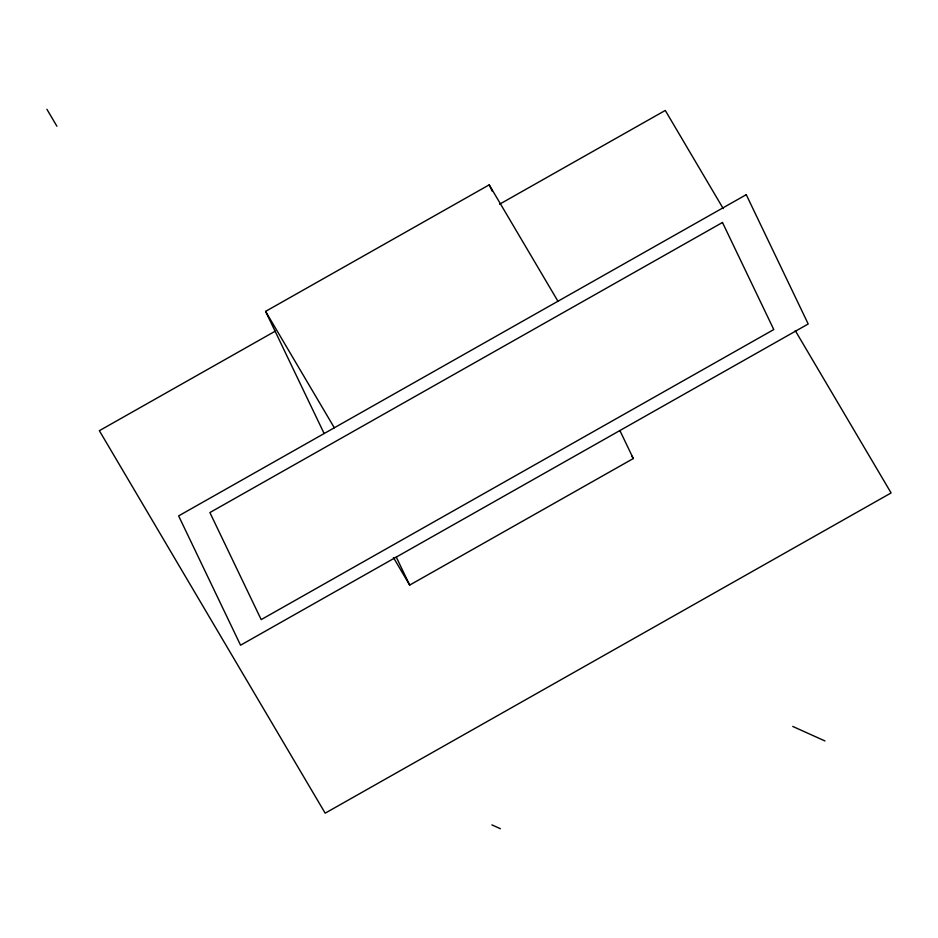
<?xml version="1.0" encoding="UTF-8"?>
<svg xmlns="http://www.w3.org/2000/svg" width="938" height="938" viewBox="0 0 938 938"><rect width="100%" height="100%" fill="white"/><g stroke="black" fill="none" stroke-linecap="round" stroke-linejoin="round"><path stroke-width="1.41" d="M324.009 433.286L265.595 311.381L489.214 184.845L557.946 301.25M275.256 331.161L99.358 430.694L325.181 813.176L891.1 492.942L795.272 330.633M499.579 204.214L665.277 110.45L723.221 208.588M393.432 557.547L409.683 585.089L633.302 458.541L619.889 430.542M792.739 726.434L824.959 740.95M491.911 824.889L500.4 828.711M631.825 456.044L633.302 458.541M265.595 311.381L334.327 427.787M46.9 109.289L56.913 126.243M489.214 184.845L492.356 191.399M396.27 557.09L409.683 585.089M746.249 194.682L178.619 515.9L240.562 645.203L808.204 323.985L746.249 194.682M722.483 222.494L209.889 512.558L261.186 619.619L773.78 329.555L722.483 222.494"/></g></svg>
